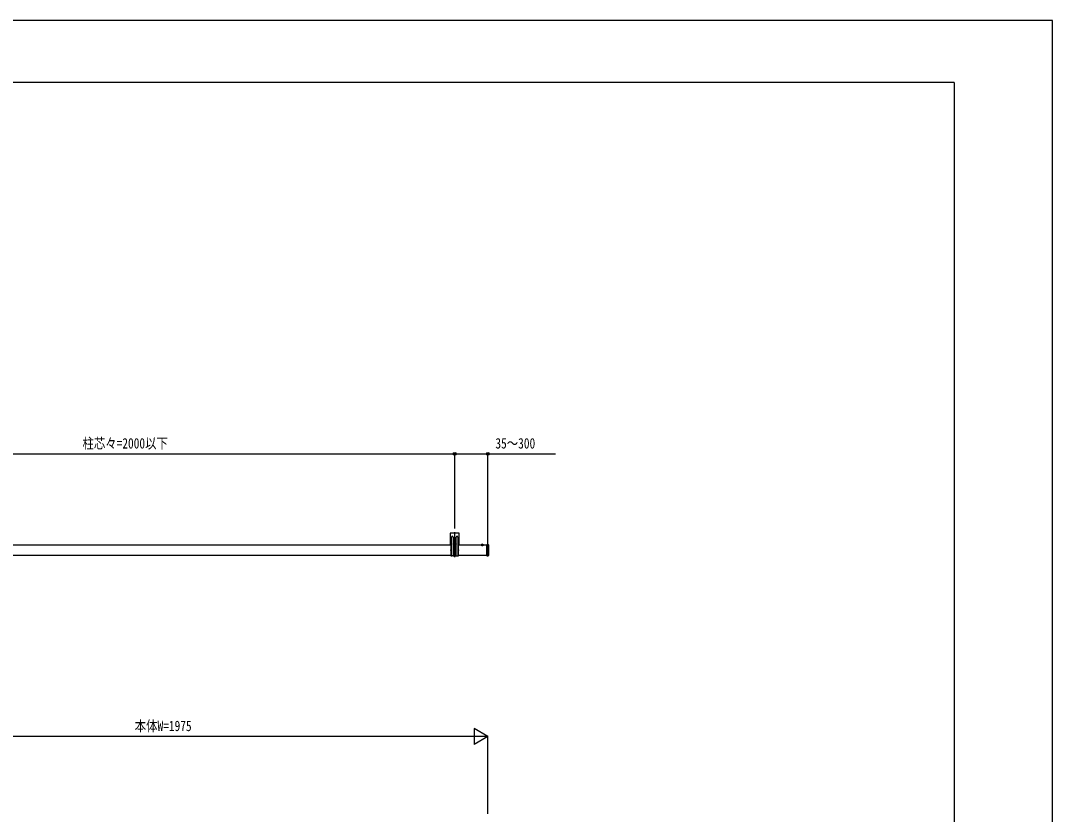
# Model space of a CAD drawing. Units: millimetres, scale not verified. Extents: x -4205 to 4205, y -2970 to 2970.
# Drawn here: x 948 to 4205, y 463 to 2970 of the extents above; entities that cross this region are included whole.
import ezdxf
from ezdxf.enums import TextEntityAlignment as Align

# ---------------------------------------------------------------- set-up
doc = ezdxf.new("R2010")
doc.units = ezdxf.units.MM
doc.header["$LTSCALE"] = 12
for name, color, linetype in [('0-3_YKK_A1', 4, 'Continuous'), ('0-4_YKK_D', 6, 'Continuous'), ('0-5_YKK_ZWAK', 7, 'Continuous')]:
    doc.layers.add(name, color=color, linetype=linetype)
doc.styles.add('ＭＳ ゴシック', font='')
doc.styles.get('ＭＳ ゴシック').set_extended_font_data('MS Gothic')

msp = doc.modelspace()

# ---------------------------------------------------------------- linework, layer by layer
at = {"layer": '0-3_YKK_A1'}
for p, q in [((2303.45, 1349.22), (2303.45, 1315.72)), ((2329.95, 1351.72), (2305.95, 1351.72)), ((2307.95, 1280.22), (2307.95, 1338.92)), ((2312.95, 1338.92), (2312.95, 1280.22)), ((2317.95, 1275.52), (2317.95, 1354.34)), ((2322.95, 1280.22), (2322.95, 1338.92)), ((2327.95, 1338.92), (2327.95, 1280.22)), ((2332.45, 1315.72), (2332.45, 1349.22)), ((2305.45, 1313.72), (451.95, 1313.72)), ((2305.45, 1313.72), (2303.45, 1315.72)), ((2305.45, 1313.72), (2305.45, 1313.43)), ((2305.45, 1312), (2305.45, 1298.43)), ((2311.7, 1316.92), (2324.2, 1316.92)), ((2316.71, 1316.5), (2315.88, 1316.5)), ((2319.2, 1317.33), (2320.03, 1317.33)), ((2332.45, 1315.72), (2330.45, 1313.72)), ((2419.95, 1313.72), (2330.45, 1313.72)), ((2330.45, 1313.43), (2330.45, 1313.72)), ((2330.45, 1298.43), (2330.45, 1312)), ((2401.36, 1313.72), (2408.55, 1313.72)), ((2402.9, 1315.68), (2403.81, 1313.87)), ((2404.95, 1313.26), (2403.81, 1313.87)), ((2404.95, 1317.22), (2404.95, 1310.64)), ((2404.95, 1313.26), (2406.1, 1313.87)), ((2407, 1315.68), (2406.1, 1313.87)), ((2419.95, 1315.75), (2423.52, 1315.53)), ((2419.95, 1315.75), (2419.95, 1279.68)), ((2419.95, 1281.72), (2419.95, 1313.72)), ((2422.45, 1278.61), (2422.45, 1316.94)), ((2424.45, 1314.54), (2424.45, 1280.9)), ((451.95, 1281.72), (2305.45, 1281.72)), ((2305.45, 1297), (2305.45, 1280.22)), ((2305.45, 1280.22), (2307.95, 1280.22)), ((2311.95, 1279.22), (2308.95, 1279.22)), ((2312.95, 1280.22), (2322.95, 1280.22)), ((2323.95, 1279.22), (2326.95, 1279.22)), ((2327.95, 1280.22), (2330.45, 1280.22)), ((2330.45, 1280.22), (2330.45, 1297)), ((2330.45, 1281.72), (2419.95, 1281.72)), ((2419.95, 1279.68), (2423.52, 1279.9))]:
    msp.add_line(p, q, dxfattribs=at)
for points in [[(2315.88, 1316.5), (2315.88, 1317.33), (2316.71, 1317.33)], [(2317.54, 1318.16), (2317.54, 1318.99), (2318.37, 1318.99), (2318.37, 1318.16)], [(2318.37, 1315.67), (2318.37, 1314.84), (2317.54, 1314.84), (2317.54, 1315.67)], [(2320.03, 1317.33), (2320.03, 1316.5), (2319.2, 1316.5)]]:
    msp.add_lwpolyline(points, dxfattribs=at)
msp.add_circle((2317.95, 1316.92), 4.25, dxfattribs=at)
for centre, radius, start, end in [((2305.95, 1349.22), 2.5, 90, 180), ((2310.45, 1338.92), 2.5, 0, 180), ((2325.45, 1338.92), 2.5, 0, 180), ((2329.95, 1349.22), 2.5, 0, 90), ((2304.75, 1312.72), 1, 314.427, 45.573), ((2316.71, 1318.16), 0.83, 270, 0), ((2316.71, 1315.67), 0.83, 0, 90), ((2319.2, 1318.16), 0.83, 180, 270), ((2319.2, 1315.67), 0.83, 90, 180), ((2331.15, 1312.72), 1, 134.427, 225.573), ((2401.36, 1313.87), 0.154, 152.71904, 270), ((2404.95, 1312.02), 4.2, 27.28096, 152.71904), ((2408.55, 1313.87), 0.154, 270, 27.28096), ((2423.45, 1314.54), 1, 0, 86.5), ((2304.75, 1297.72), 1, 314.427, 45.573), ((2308.95, 1280.22), 1, 180, 270), ((2311.95, 1280.22), 1, 270, 0), ((2323.95, 1280.22), 1, 180, 270), ((2326.95, 1280.22), 1, 270, 0), ((2331.15, 1297.72), 1, 134.427, 225.573), ((2423.45, 1280.9), 1, 273.5, 0)]:
    msp.add_arc(centre, radius, start, end, dxfattribs=at)
at = {"layer": '0-4_YKK_D'}
for p, q in [((317.95, 1601.72), (2317.95, 1601.72)), ((2317.95, 1365.52), (2317.95, 1602.72)), ((2317.95, 1365.52), (2317.95, 1602.72)), ((2422.45, 1317.94), (2422.45, 1602.72)), ((2422.45, 709.22), (2379.15, 734.22)), ((2379.15, 734.22), (2379.15, 684.22)), ((2372.45, 709.22), (497.45, 709.22)), ((2422.45, 709.22), (2335.85, 709.22)), ((2422.45, 709.22), (2379.15, 684.22)), ((2422.45, 464.67), (2422.45, 710.22))]:
    msp.add_line(p, q, dxfattribs=at)
msp.add_lwpolyline([(2317.95, 1601.72), (2422.45, 1601.72), (2635.85, 1601.72)], dxfattribs=at)
for centre in [(2317.95, 1601.72), (2317.95, 1601.72), (2422.45, 1601.72)]:
    msp.add_circle(centre, 4.25, dxfattribs=at)
at = {"layer": '0-5_YKK_ZWAK'}
for q in [(-3904.98, 2775), (3895.02, -2525)]:
    msp.add_line((3895.02, 2775), q, dxfattribs=at)
msp.add_lwpolyline([(-4205, -2970), (4205, -2970), (4205, 2970), (-4205, 2970)], close=True, dxfattribs=at)

# ---------------------------------------------------------------- texts
at = {"layer": '0-4_YKK_D', "style": 'ＭＳ ゴシック', "width": 0.8}
for s, p in [('柱芯々=2000以下', (1142.75, 1608.72)), ('35～300', (2446.45, 1608.72)), ('本体W=1975', (1307.75, 716.22))]:
    msp.add_text(s, height=32.99, dxfattribs=at).set_placement(p, align=Align.BOTTOM_LEFT)

doc.saveas('drawing.dxf')
